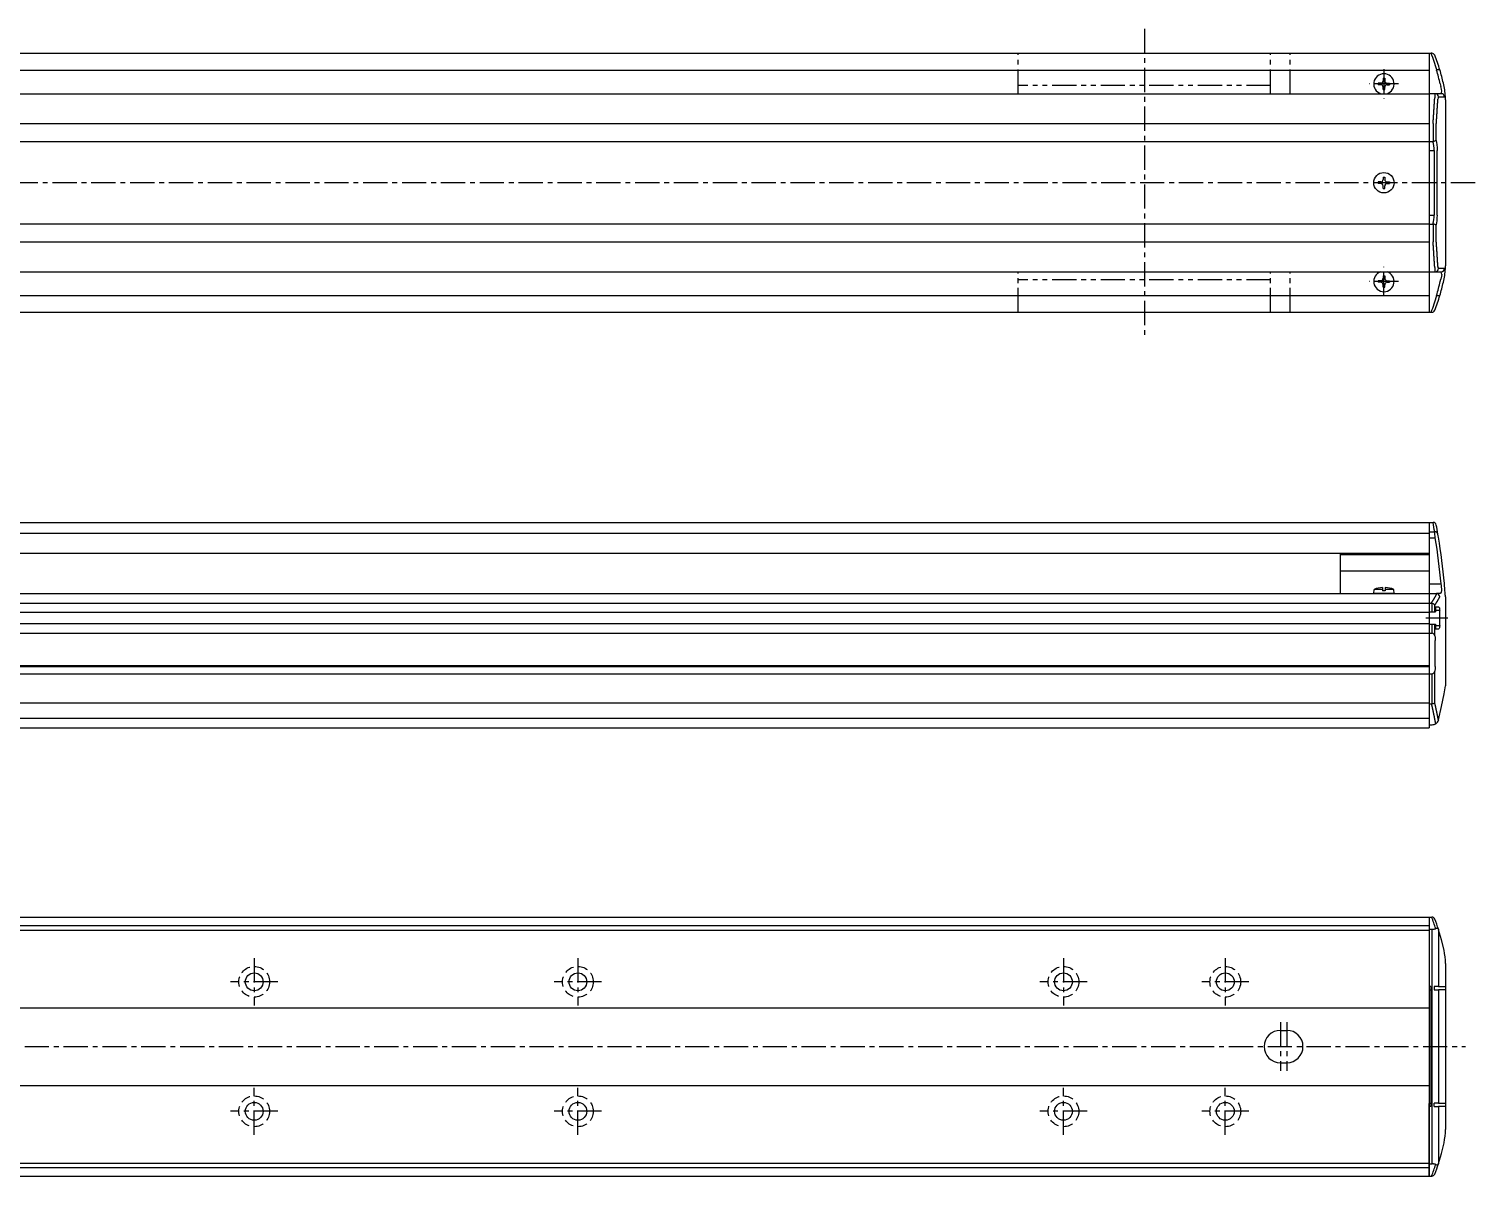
# Model space of a CAD drawing. Extents: x -241 to 653, y 103 to 503.
# Drawn here: x 205.8 to 652.6, y 148.9 to 503.1 of the extents above; entities that cross this region are included whole.
import ezdxf

# ---------------------------------------------------------------- set-up
doc = ezdxf.new("R2010")
doc.units = 0
for name, pattern in [('CENTER', [12, 7.5, -1.5, 1.5, -1.5]), ('CONTINOUS', [0]), ('DASHED', [4.5, 3, -1.5]), ('PHANTOM', [15, 7.5, -1.5, 1.5, -1.5, 1.5, -1.5])]:
    doc.linetypes.add(name, pattern=pattern)
doc.layers.get('0').update_dxf_attribs({"linetype": 'CONTINUOUS'})
doc.layers.add('CENTER', color=1, linetype='CENTER')

# ---------------------------------------------------------------- blocks, each defined once
blk = doc.blocks.new('DTL0004')
at = {"color": 0, "linetype": 'CONTINUOUS'}
for p, q in [((-3.15, 0), (-3.04, 1.3)), ((3.15, 0), (-3.15, 0)), ((-0.4, 1.3), (-3.04, 1.3)), ((-0.4, 1.89), (-0.4, 0.9)), ((0.4, 0.9), (-0.4, 0.9)), ((0.4, 1.89), (0.4, 0.9)), ((3.04, 1.3), (0.4, 1.3)), ((3.15, 0), (3.04, 1.3))]:
    blk.add_line(p, q, dxfattribs=at)
for start, end in [(92.8723, 112.3565), (67.6435, 87.1277)]:
    blk.add_arc((0, -6.08), 7.98, start, end, dxfattribs=at)
at = {"color": 0}
blk.add_point((0, 0), dxfattribs=at)
blk.add_point((0, 0), dxfattribs=at)

msp = doc.modelspace()

# ---------------------------------------------------------------- linework, layer by layer
at = {"color": 7, "linetype": 'CONTINOUS'}
for p, q in [((-67.56, 495.65), (638.44, 495.65)), ((638.44, 495.65), (638.44, 415.65)), ((638.44, 495.65), (639.03, 495.65)), ((639.22, 495.65), (639.03, 495.65)), ((189.44, 490.45), (638.44, 490.45)), ((624.19, 487.9), (624.19, 487.15)), ((624.19, 487.9), (624.69, 487.9)), ((624.69, 487.9), (624.69, 487.15)), ((640.83, 490.47), (640.69, 490.45)), ((-67.56, 483.15), (638.44, 483.15)), ((189.44, 483.15), (638.44, 483.15)), ((622.69, 486.4), (622.69, 485.9)), ((623.44, 486.4), (622.69, 486.4)), ((623.44, 485.9), (622.69, 485.9)), ((624.19, 484.4), (624.19, 485.15)), ((624.19, 484.4), (624.69, 484.4)), ((624.69, 484.4), (624.69, 485.15)), ((625.44, 486.4), (626.19, 486.4)), ((625.44, 485.9), (626.19, 485.9)), ((626.19, 486.4), (626.19, 485.9)), ((642.11, 483.15), (638.44, 483.15)), ((641.83, 486.15), (642.04, 485.42)), ((643.02, 485.37), (642.81, 486.37)), ((643.35, 483.26), (643.34, 483.28)), ((641.28, 482.15), (643.11, 482.15)), ((643.44, 481.3), (643.44, 430)), ((-67.56, 473.92), (638.44, 473.92)), ((639.62, 473.9), (639.63, 473.9)), ((639.63, 473.9), (639.63, 468.4)), ((640.62, 468.99), (640.62, 473.72)), ((-67.56, 468.38), (638.44, 468.38)), ((638.44, 468.4), (639.52, 468.4)), ((638.44, 465.65), (639.96, 465.65)), ((639.63, 468.4), (639.52, 468.4)), ((639.96, 465.65), (639.96, 445.65)), ((640.94, 445.65), (640.94, 465.65)), ((622.69, 455.9), (622.69, 455.4)), ((623.44, 455.9), (622.69, 455.9)), ((624.19, 457.4), (624.19, 456.65)), ((624.19, 457.4), (624.69, 457.4)), ((624.69, 457.4), (624.69, 456.65)), ((625.44, 455.9), (626.19, 455.9)), ((626.19, 455.9), (626.19, 455.4)), ((623.44, 455.4), (622.69, 455.4)), ((624.19, 453.9), (624.19, 454.65)), ((624.19, 453.9), (624.69, 453.9)), ((624.69, 453.9), (624.69, 454.65)), ((625.44, 455.4), (626.19, 455.4)), ((-67.56, 442.92), (638.44, 442.92)), ((638.44, 445.65), (639.96, 445.65)), ((638.44, 442.9), (639.52, 442.9)), ((639.52, 442.9), (639.63, 442.89)), ((639.63, 442.89), (639.63, 437.4)), ((640.62, 437.57), (640.62, 442.31)), ((-67.56, 437.38), (638.44, 437.38)), ((639.63, 437.4), (639.62, 437.4)), ((643.11, 429.15), (641.28, 429.15)), ((-67.56, 428.15), (638.44, 428.15)), ((189.44, 428.15), (638.44, 428.15)), ((622.69, 425.4), (622.69, 424.9)), ((623.44, 425.4), (622.69, 425.4)), ((623.44, 424.9), (622.69, 424.9)), ((624.19, 426.9), (624.19, 426.15)), ((624.19, 426.9), (624.69, 426.9)), ((624.69, 426.9), (624.69, 426.15)), ((625.44, 425.4), (626.19, 425.4)), ((625.44, 424.9), (626.19, 424.9)), ((626.19, 425.4), (626.19, 424.9)), ((638.44, 428.15), (642.11, 428.15)), ((641.83, 425.15), (642.04, 425.88)), ((642.81, 424.93), (643.02, 425.92)), ((643.34, 428.02), (643.35, 428.03)), ((189.44, 420.85), (638.44, 420.85)), ((624.19, 423.4), (624.19, 424.15)), ((624.19, 423.4), (624.69, 423.4)), ((624.69, 423.4), (624.69, 424.15)), ((640.83, 420.83), (640.69, 420.84)), ((-67.56, 415.65), (638.44, 415.65)), ((638.44, 415.65), (639.03, 415.65)), ((639.03, 415.65), (639.22, 415.65)), ((189.44, 350.76), (638.44, 350.76)), ((638.44, 350.76), (638.44, 288.26)), ((638.44, 350.76), (638.44, 341.26)), ((638.44, 350.76), (639.62, 350.76)), ((638.44, 350.76), (638.44, 341.26)), ((639.63, 350.76), (639.62, 350.76)), ((189.44, 347.4), (638.44, 347.4)), ((638.44, 347.87), (640.14, 347.87)), ((638.44, 345.99), (640.29, 345.99)), ((189.44, 341.26), (638.44, 341.26)), ((610.94, 341.26), (610.94, 328.76)), ((610.94, 340.79), (638.44, 340.79)), ((610.94, 335.8), (638.44, 335.8)), ((638.44, 331.76), (642.11, 331.76)), ((-67.56, 328.76), (638.44, 328.76)), ((638.44, 328.76), (640.69, 328.76)), ((638.44, 328.76), (638.44, 287.26)), ((641.83, 328.76), (640.69, 328.76)), ((640.69, 328.76), (640.83, 328.75)), ((642.04, 328.85), (641.83, 328.76)), ((643.34, 329.08), (643.35, 329.06)), ((643.44, 327.76), (643.44, 300.26)), ((-67.56, 325.76), (638.44, 325.76)), ((-67.56, 323.01), (638.44, 323.01)), ((638.44, 325.76), (639.03, 325.76)), ((638.44, 323.16), (640.41, 323.16)), ((639.03, 325.76), (639.22, 325.74)), ((639.22, 325.74), (639.22, 323.16)), ((640.16, 323.16), (640.16, 325.18)), ((641.36, 324.61), (640.41, 324.61)), ((640.41, 324.61), (640.41, 323.16)), ((640.41, 323.61), (641.67, 323.61)), ((641.67, 318.91), (641.67, 323.61)), ((-67.56, 319.51), (638.44, 319.51)), ((638.44, 319.36), (640.41, 319.36)), ((639.22, 319.36), (639.22, 316.49)), ((640.16, 315.69), (640.16, 319.36)), ((640.41, 319.36), (640.41, 317.91)), ((640.41, 318.91), (641.67, 318.91)), ((640.41, 317.91), (641.36, 317.91)), ((-67.56, 316.49), (638.44, 316.49)), ((638.44, 316.49), (639.22, 316.49)), ((640.3, 306.26), (640.3, 314.26)), ((-67.56, 306.56), (638.44, 306.56)), ((-67.56, 306.26), (638.44, 306.26)), ((-67.56, 304.02), (638.44, 304.02)), ((638.44, 304.02), (639.22, 304.02)), ((639.22, 304.02), (639.22, 294.76)), ((640.16, 295.03), (640.16, 304.82)), ((-67.56, 295.03), (638.44, 295.03)), ((638.44, 294.76), (639.17, 294.76)), ((639.22, 294.76), (639.17, 294.76)), ((-67.56, 290.26), (638.44, 290.26)), ((-67.56, 287.26), (638.44, 287.26)), ((638.44, 288.26), (639.39, 288.26)), ((641.33, 289.79), (641.29, 289.65)), ((-67.56, 228.86), (638.44, 228.86)), ((638.44, 228.86), (638.44, 148.86)), ((638.44, 228.86), (638.44, 206.42)), ((638.44, 228.86), (639.17, 228.86)), ((639.17, 228.86), (639.22, 228.86)), ((-67.56, 226.27), (638.44, 226.27)), ((-67.56, 224.86), (638.44, 224.86)), ((638.44, 225.11), (639.39, 225.11)), ((639.39, 152.62), (639.39, 225.11)), ((641.29, 225.07), (641.33, 224.95)), ((641.33, 224.95), (641.33, 207.36)), ((643.44, 214.52), (643.44, 163.21)), ((638.89, 207.36), (638.44, 207.36)), ((638.44, 206.42), (638.89, 206.41)), ((638.89, 207.36), (638.89, 170.36)), ((641.33, 207.36), (639.94, 207.36)), ((639.94, 207.36), (639.94, 206.36)), ((639.94, 206.36), (641.33, 206.36)), ((641.33, 207.36), (643.27, 207.36)), ((641.33, 206.36), (641.33, 171.36)), ((643.27, 206.36), (641.33, 206.36)), ((643.27, 207.36), (643.44, 207.31)), ((643.44, 206.3), (643.27, 206.36)), ((-67.56, 200.86), (638.44, 200.86)), ((592.44, 193.86), (594.44, 193.86)), ((592.44, 183.86), (594.44, 183.86)), ((-67.56, 176.86), (638.44, 176.86)), ((638.89, 171.32), (638.44, 171.31)), ((638.44, 148.86), (638.44, 171.31)), ((638.89, 170.36), (638.44, 170.36)), ((641.33, 171.36), (639.94, 171.36)), ((639.94, 170.36), (639.94, 171.36)), ((639.94, 170.36), (641.33, 170.36)), ((641.33, 171.36), (643.27, 171.36)), ((641.33, 170.36), (641.33, 152.78)), ((643.27, 170.36), (641.33, 170.36)), ((643.27, 171.36), (643.44, 171.43)), ((643.44, 170.42), (643.27, 170.36)), ((-67.56, 152.86), (638.44, 152.86)), ((638.44, 152.62), (639.39, 152.62)), ((641.33, 152.78), (641.29, 152.66)), ((-67.56, 151.46), (638.44, 151.46)), ((-67.56, 148.86), (638.44, 148.86)), ((638.44, 148.86), (639.17, 148.86)), ((639.22, 148.86), (639.17, 148.86))]:
    msp.add_line(p, q, dxfattribs=at)
at = {"color": 3, "linetype": 'PHANTOM'}
for p, q in [((511.44, 483.15), (511.44, 495.65)), ((589.44, 483.15), (589.44, 495.65)), ((595.44, 483.15), (595.44, 495.65)), ((589.44, 485.65), (511.44, 485.65)), ((511.44, 415.65), (511.44, 428.15)), ((589.44, 425.65), (511.44, 425.65)), ((589.44, 415.65), (589.44, 428.15)), ((595.44, 415.65), (595.44, 428.15))]:
    msp.add_line(p, q, dxfattribs=at)
at = {"color": 7, "linetype": 'CONTINOUS'}
for points in [[(641.73, 490.47), (641.72, 490.48), (641.71, 490.5), (641.6, 490.55), (641.41, 490.56), (641.14, 490.54), (640.83, 490.47)], [(642.34, 483.95), (642.25, 484.51), (642.04, 485.42)], [(642.34, 427.34), (642.25, 426.79), (642.04, 425.88)], [(641.73, 420.82), (641.72, 420.82), (641.71, 420.8), (641.6, 420.75), (641.41, 420.73), (641.14, 420.76), (640.83, 420.83)], [(640.29, 345.99), (640.26, 346.42), (640.21, 347.04), (640.16, 347.54), (640.14, 347.87)], [(642.04, 328.85), (642.25, 329.24), (642.34, 329.71)], [(641.36, 324.61), (641.37, 324.61), (641.47, 324.54), (641.56, 324.37), (641.63, 324.13), (641.66, 323.83), (641.67, 323.61)], [(641.67, 318.91), (641.67, 318.81), (641.64, 318.49), (641.58, 318.2), (641.49, 318), (641.38, 317.91), (641.36, 317.91)], [(640.16, 315.69), (640.24, 315.2), (640.3, 314.26)], [(640.3, 306.26), (640.28, 305.71), (640.16, 304.82)], [(641.33, 289.79), (642.25, 293.88), (643.02, 297.84)], [(641.29, 225.07), (641.24, 225.17), (641.1, 225.3), (640.84, 225.36), (640.45, 225.29)], [(643.02, 218.59), (642.25, 221.86), (641.33, 224.95)], [(641.33, 152.78), (642.25, 155.87), (643.02, 159.14)], [(640.45, 152.44), (640.66, 152.38), (640.96, 152.38), (641.19, 152.49), (641.29, 152.66)]]:
    msp.add_lwpolyline(points, dxfattribs=at)
for points in [[(639.62, 473.9, 0), (639.63, 473.96, 0), (639.63, 474.02, 0), (639.63, 474.08, 0), (639.64, 474.15, 0), (639.64, 474.21, 0), (639.65, 474.27, 0), (639.65, 474.33, 0), (639.66, 474.39, 0), (639.66, 474.46, 0), (639.66, 474.52, 0), (639.67, 474.58, 0), (639.67, 474.64, 0), (639.68, 474.7, 0), (639.68, 474.76, 0), (639.68, 474.83, 0), (639.69, 474.89, 0), (639.69, 474.95, 0), (639.7, 475.01, 0), (639.7, 475.07, 0), (639.71, 475.14, 0), (639.71, 475.2, 0), (639.71, 475.26, 0), (639.72, 475.32, 0), (639.72, 475.38, 0), (639.73, 475.45, 0), (639.73, 475.51, 0), (639.74, 475.57, 0), (639.74, 475.63, 0), (639.74, 475.69, 0), (639.75, 475.76, 0), (639.75, 475.82, 0), (639.75, 475.88, 0), (639.76, 475.94, 0), (639.76, 476, 0), (639.77, 476.07, 0), (639.77, 476.13, 0), (639.77, 476.19, 0), (639.78, 476.25, 0), (639.78, 476.31, 0), (639.79, 476.38, 0), (639.79, 476.44, 0), (639.8, 476.5, 0), (639.8, 476.56, 0), (639.8, 476.62, 0), (639.81, 476.68, 0), (639.81, 476.75, 0), (639.82, 476.81, 0), (639.82, 476.87, 0), (639.82, 476.93, 0), (639.83, 477, 0), (639.83, 477.06, 0), (639.84, 477.12, 0), (639.84, 477.18, 0), (639.84, 477.24, 0), (639.85, 477.31, 0), (639.85, 477.37, 0), (639.86, 477.43, 0), (639.86, 477.49, 0), (639.86, 477.55, 0), (639.87, 477.62, 0), (639.87, 477.68, 0), (639.88, 477.74, 0), (639.88, 477.8, 0), (639.88, 477.86, 0), (639.89, 477.93, 0), (639.89, 477.99, 0), (639.9, 478.05, 0), (639.9, 478.11, 0), (639.9, 478.17, 0), (639.91, 478.24, 0), (639.91, 478.3, 0), (639.92, 478.36, 0), (639.92, 478.42, 0), (639.92, 478.48, 0), (639.93, 478.54, 0), (639.93, 478.61, 0), (639.94, 478.67, 0), (639.94, 478.73, 0), (639.94, 478.79, 0), (639.95, 478.85, 0), (639.95, 478.92, 0), (639.96, 478.98, 0), (639.96, 479.04, 0), (639.96, 479.1, 0), (639.97, 479.17, 0), (639.97, 479.23, 0), (639.98, 479.29, 0), (639.98, 479.35, 0), (639.98, 479.41, 0), (639.99, 479.48, 0), (639.99, 479.54, 0), (640, 479.6, 0), (640, 479.66, 0), (640, 479.72, 0), (640.01, 479.79, 0), (640.01, 479.85, 0), (640.01, 479.91, 0), (640.02, 479.97, 0), (640.02, 480.03, 0), (640.03, 480.1, 0), (640.03, 480.16, 0), (640.03, 480.22, 0), (640.04, 480.28, 0), (640.04, 480.34, 0), (640.05, 480.4, 0), (640.05, 480.47, 0), (640.05, 480.53, 0), (640.06, 480.59, 0), (640.06, 480.65, 0), (640.07, 480.72, 0), (640.07, 480.78, 0), (640.07, 480.84, 0), (640.08, 480.9, 0), (640.08, 480.96, 0), (640.09, 481.03, 0), (640.09, 481.09, 0), (640.09, 481.15, 0), (640.1, 481.21, 0), (640.1, 481.27, 0), (640.1, 481.34, 0), (640.11, 481.4, 0), (640.11, 481.46, 0), (640.12, 481.52, 0), (640.12, 481.58, 0), (640.12, 481.65, 0), (640.13, 481.71, 0), (640.13, 481.77, 0), (640.13, 481.83, 0)], [(640.62, 473.72, 0), (640.62, 473.78, 0), (640.63, 473.84, 0), (640.63, 473.9, 0), (640.63, 473.96, 0), (640.64, 474.02, 0), (640.64, 474.09, 0), (640.65, 474.15, 0), (640.65, 474.21, 0), (640.65, 474.27, 0), (640.66, 474.33, 0), (640.66, 474.39, 0), (640.67, 474.45, 0), (640.67, 474.51, 0), (640.67, 474.57, 0), (640.68, 474.63, 0), (640.68, 474.69, 0), (640.69, 474.75, 0), (640.69, 474.81, 0), (640.7, 474.87, 0), (640.7, 474.93, 0), (640.7, 475, 0), (640.71, 475.06, 0), (640.71, 475.12, 0), (640.72, 475.18, 0), (640.72, 475.24, 0), (640.72, 475.3, 0), (640.73, 475.36, 0), (640.73, 475.42, 0), (640.74, 475.48, 0), (640.74, 475.54, 0), (640.74, 475.6, 0), (640.75, 475.66, 0), (640.75, 475.72, 0), (640.75, 475.78, 0), (640.76, 475.84, 0), (640.76, 475.9, 0), (640.77, 475.97, 0), (640.77, 476.03, 0), (640.77, 476.09, 0), (640.78, 476.15, 0), (640.78, 476.21, 0), (640.79, 476.27, 0), (640.79, 476.33, 0), (640.79, 476.39, 0), (640.8, 476.45, 0), (640.8, 476.51, 0), (640.81, 476.57, 0), (640.81, 476.63, 0), (640.82, 476.69, 0), (640.82, 476.75, 0), (640.82, 476.81, 0), (640.83, 476.88, 0), (640.83, 476.94, 0), (640.84, 477, 0), (640.84, 477.06, 0), (640.84, 477.12, 0), (640.85, 477.18, 0), (640.85, 477.24, 0), (640.85, 477.3, 0), (640.86, 477.36, 0), (640.86, 477.42, 0), (640.87, 477.48, 0), (640.87, 477.54, 0), (640.87, 477.6, 0), (640.88, 477.66, 0), (640.88, 477.73, 0), (640.89, 477.79, 0), (640.89, 477.85, 0), (640.89, 477.91, 0), (640.9, 477.97, 0), (640.9, 478.03, 0), (640.91, 478.09, 0), (640.91, 478.15, 0), (640.91, 478.21, 0), (640.92, 478.27, 0), (640.92, 478.33, 0), (640.92, 478.39, 0), (640.93, 478.45, 0), (640.93, 478.51, 0), (640.94, 478.57, 0), (640.94, 478.64, 0), (640.95, 478.7, 0), (640.95, 478.76, 0), (640.95, 478.82, 0), (640.96, 478.88, 0), (640.96, 478.94, 0), (640.96, 479, 0), (640.97, 479.06, 0), (640.97, 479.12, 0), (640.98, 479.18, 0), (640.98, 479.24, 0), (640.98, 479.3, 0), (640.99, 479.36, 0), (640.99, 479.42, 0), (641, 479.49, 0), (641, 479.55, 0), (641, 479.61, 0), (641.01, 479.67, 0), (641.01, 479.73, 0), (641.01, 479.79, 0), (641.02, 479.85, 0), (641.02, 479.91, 0), (641.03, 479.97, 0), (641.03, 480.03, 0), (641.03, 480.09, 0), (641.04, 480.15, 0), (641.04, 480.21, 0), (641.04, 480.27, 0), (641.05, 480.34, 0), (641.05, 480.4, 0), (641.06, 480.46, 0), (641.06, 480.52, 0), (641.06, 480.58, 0), (641.07, 480.64, 0), (641.07, 480.7, 0), (641.08, 480.76, 0), (641.08, 480.82, 0), (641.08, 480.88, 0), (641.09, 480.94, 0), (641.09, 481, 0), (641.1, 481.06, 0), (641.1, 481.13, 0), (641.1, 481.19, 0), (641.11, 481.25, 0), (641.11, 481.31, 0), (641.11, 481.37, 0), (641.12, 481.43, 0), (641.12, 481.49, 0)], [(640.13, 429.46, 0), (640.13, 429.53, 0), (640.13, 429.59, 0), (640.12, 429.65, 0), (640.12, 429.71, 0), (640.12, 429.77, 0), (640.11, 429.84, 0), (640.11, 429.9, 0), (640.1, 429.96, 0), (640.1, 430.02, 0), (640.1, 430.08, 0), (640.09, 430.15, 0), (640.09, 430.21, 0), (640.09, 430.27, 0), (640.08, 430.33, 0), (640.08, 430.39, 0), (640.07, 430.46, 0), (640.07, 430.52, 0), (640.07, 430.58, 0), (640.06, 430.64, 0), (640.06, 430.7, 0), (640.05, 430.77, 0), (640.05, 430.83, 0), (640.05, 430.89, 0), (640.04, 430.95, 0), (640.04, 431.02, 0), (640.03, 431.08, 0), (640.03, 431.14, 0), (640.03, 431.2, 0), (640.02, 431.26, 0), (640.02, 431.33, 0), (640.01, 431.39, 0), (640.01, 431.45, 0), (640.01, 431.51, 0), (640, 431.57, 0), (640, 431.64, 0), (640, 431.7, 0), (639.99, 431.76, 0), (639.99, 431.82, 0), (639.98, 431.88, 0), (639.98, 431.95, 0), (639.98, 432.01, 0), (639.97, 432.07, 0), (639.97, 432.13, 0), (639.96, 432.19, 0), (639.96, 432.26, 0), (639.96, 432.32, 0), (639.95, 432.38, 0), (639.95, 432.44, 0), (639.94, 432.5, 0), (639.94, 432.57, 0), (639.94, 432.63, 0), (639.93, 432.69, 0), (639.93, 432.75, 0), (639.92, 432.81, 0), (639.92, 432.88, 0), (639.92, 432.94, 0), (639.91, 433, 0), (639.91, 433.06, 0), (639.9, 433.12, 0), (639.9, 433.19, 0), (639.9, 433.25, 0), (639.89, 433.31, 0), (639.89, 433.37, 0), (639.88, 433.43, 0), (639.88, 433.5, 0), (639.88, 433.56, 0), (639.87, 433.62, 0), (639.87, 433.68, 0), (639.86, 433.74, 0), (639.86, 433.81, 0), (639.86, 433.87, 0), (639.85, 433.93, 0), (639.85, 433.99, 0), (639.84, 434.05, 0), (639.84, 434.12, 0), (639.84, 434.18, 0), (639.83, 434.24, 0), (639.83, 434.3, 0), (639.82, 434.36, 0), (639.82, 434.43, 0), (639.82, 434.49, 0), (639.81, 434.55, 0), (639.81, 434.61, 0), (639.8, 434.67, 0), (639.8, 434.74, 0), (639.8, 434.8, 0), (639.79, 434.86, 0), (639.79, 434.92, 0), (639.78, 434.98, 0), (639.78, 435.05, 0), (639.77, 435.11, 0), (639.77, 435.17, 0), (639.77, 435.23, 0), (639.76, 435.29, 0), (639.76, 435.36, 0), (639.75, 435.42, 0), (639.75, 435.48, 0), (639.75, 435.54, 0), (639.74, 435.6, 0), (639.74, 435.67, 0), (639.74, 435.73, 0), (639.73, 435.79, 0), (639.73, 435.85, 0), (639.72, 435.91, 0), (639.72, 435.97, 0), (639.71, 436.04, 0), (639.71, 436.1, 0), (639.71, 436.16, 0), (639.7, 436.22, 0), (639.7, 436.28, 0), (639.69, 436.35, 0), (639.69, 436.41, 0), (639.68, 436.47, 0), (639.68, 436.53, 0), (639.68, 436.59, 0), (639.67, 436.66, 0), (639.67, 436.72, 0), (639.66, 436.78, 0), (639.66, 436.84, 0), (639.66, 436.9, 0), (639.65, 436.96, 0), (639.65, 437.03, 0), (639.64, 437.09, 0), (639.64, 437.15, 0), (639.63, 437.21, 0), (639.63, 437.27, 0), (639.63, 437.34, 0), (639.62, 437.4, 0)], [(641.12, 429.81, 0), (641.12, 429.87, 0), (641.11, 429.93, 0), (641.11, 429.99, 0), (641.11, 430.05, 0), (641.1, 430.11, 0), (641.1, 430.17, 0), (641.1, 430.23, 0), (641.09, 430.29, 0), (641.09, 430.35, 0), (641.08, 430.41, 0), (641.08, 430.48, 0), (641.08, 430.54, 0), (641.07, 430.6, 0), (641.07, 430.66, 0), (641.06, 430.72, 0), (641.06, 430.78, 0), (641.06, 430.84, 0), (641.05, 430.9, 0), (641.05, 430.96, 0), (641.04, 431.02, 0), (641.04, 431.08, 0), (641.04, 431.14, 0), (641.03, 431.2, 0), (641.03, 431.26, 0), (641.03, 431.32, 0), (641.02, 431.39, 0), (641.02, 431.45, 0), (641.01, 431.51, 0), (641.01, 431.57, 0), (641.01, 431.63, 0), (641, 431.69, 0), (641, 431.75, 0), (641, 431.81, 0), (640.99, 431.87, 0), (640.99, 431.93, 0), (640.98, 431.99, 0), (640.98, 432.05, 0), (640.98, 432.12, 0), (640.97, 432.18, 0), (640.97, 432.24, 0), (640.96, 432.3, 0), (640.96, 432.36, 0), (640.96, 432.42, 0), (640.95, 432.48, 0), (640.95, 432.54, 0), (640.95, 432.6, 0), (640.94, 432.66, 0), (640.94, 432.72, 0), (640.93, 432.78, 0), (640.93, 432.84, 0), (640.92, 432.9, 0), (640.92, 432.96, 0), (640.92, 433.02, 0), (640.91, 433.09, 0), (640.91, 433.15, 0), (640.91, 433.21, 0), (640.9, 433.27, 0), (640.9, 433.33, 0), (640.89, 433.39, 0), (640.89, 433.45, 0), (640.89, 433.51, 0), (640.88, 433.57, 0), (640.88, 433.63, 0), (640.87, 433.69, 0), (640.87, 433.75, 0), (640.87, 433.81, 0), (640.86, 433.88, 0), (640.86, 433.94, 0), (640.85, 434, 0), (640.85, 434.06, 0), (640.85, 434.12, 0), (640.84, 434.18, 0), (640.84, 434.24, 0), (640.84, 434.3, 0), (640.83, 434.36, 0), (640.83, 434.42, 0), (640.82, 434.48, 0), (640.82, 434.54, 0), (640.82, 434.6, 0), (640.81, 434.66, 0), (640.81, 434.73, 0), (640.8, 434.79, 0), (640.8, 434.85, 0), (640.79, 434.91, 0), (640.79, 434.97, 0), (640.79, 435.03, 0), (640.78, 435.09, 0), (640.78, 435.15, 0), (640.77, 435.21, 0), (640.77, 435.27, 0), (640.77, 435.33, 0), (640.76, 435.39, 0), (640.76, 435.45, 0), (640.75, 435.51, 0), (640.75, 435.57, 0), (640.75, 435.63, 0), (640.74, 435.69, 0), (640.74, 435.76, 0), (640.74, 435.82, 0), (640.73, 435.88, 0), (640.73, 435.94, 0), (640.72, 436, 0), (640.72, 436.06, 0), (640.72, 436.12, 0), (640.71, 436.18, 0), (640.71, 436.24, 0), (640.7, 436.3, 0), (640.7, 436.36, 0), (640.7, 436.42, 0), (640.69, 436.48, 0), (640.69, 436.54, 0), (640.68, 436.61, 0), (640.68, 436.66, 0), (640.67, 436.73, 0), (640.67, 436.79, 0), (640.67, 436.85, 0), (640.66, 436.91, 0), (640.66, 436.97, 0), (640.65, 437.03, 0), (640.65, 437.09, 0), (640.65, 437.15, 0), (640.64, 437.21, 0), (640.64, 437.27, 0), (640.63, 437.33, 0), (640.63, 437.39, 0), (640.63, 437.45, 0), (640.62, 437.51, 0), (640.62, 437.57, 0)], [(639.03, 325.76, 0), (639.04, 325.78, 0), (639.06, 325.8, 0), (639.07, 325.83, 0), (639.09, 325.85, 0), (639.11, 325.87, 0), (639.12, 325.89, 0), (639.14, 325.92, 0), (639.15, 325.94, 0), (639.17, 325.96, 0), (639.18, 325.99, 0), (639.2, 326.01, 0), (639.22, 326.03, 0), (639.23, 326.06, 0), (639.25, 326.08, 0), (639.26, 326.1, 0), (639.28, 326.13, 0), (639.29, 326.15, 0), (639.31, 326.17, 0), (639.33, 326.19, 0), (639.34, 326.22, 0), (639.36, 326.24, 0), (639.37, 326.26, 0), (639.39, 326.29, 0), (639.4, 326.31, 0), (639.42, 326.33, 0), (639.43, 326.36, 0), (639.45, 326.38, 0), (639.46, 326.4, 0), (639.48, 326.43, 0), (639.49, 326.45, 0), (639.51, 326.47, 0), (639.52, 326.5, 0), (639.54, 326.52, 0), (639.55, 326.54, 0), (639.57, 326.56, 0), (639.58, 326.59, 0), (639.6, 326.61, 0), (639.61, 326.63, 0), (639.63, 326.66, 0), (639.64, 326.68, 0), (639.66, 326.7, 0), (639.67, 326.73, 0), (639.69, 326.75, 0), (639.7, 326.77, 0), (639.72, 326.8, 0), (639.73, 326.82, 0), (639.75, 326.84, 0), (639.76, 326.87, 0), (639.77, 326.89, 0), (639.79, 326.91, 0), (639.8, 326.94, 0), (639.82, 326.96, 0), (639.83, 326.98, 0), (639.85, 327.01, 0), (639.86, 327.03, 0), (639.88, 327.05, 0), (639.89, 327.08, 0), (639.9, 327.1, 0), (639.92, 327.12, 0), (639.93, 327.15, 0), (639.95, 327.17, 0), (639.96, 327.19, 0), (639.98, 327.22, 0), (639.99, 327.24, 0), (640, 327.26, 0), (640.02, 327.29, 0), (640.03, 327.31, 0), (640.05, 327.33, 0), (640.06, 327.36, 0), (640.07, 327.38, 0), (640.09, 327.4, 0), (640.1, 327.43, 0), (640.12, 327.45, 0), (640.13, 327.47, 0), (640.14, 327.5, 0), (640.16, 327.52, 0), (640.17, 327.54, 0), (640.18, 327.57, 0), (640.2, 327.59, 0), (640.21, 327.62, 0), (640.23, 327.64, 0), (640.24, 327.66, 0), (640.25, 327.69, 0), (640.27, 327.71, 0), (640.28, 327.73, 0), (640.29, 327.76, 0), (640.31, 327.78, 0), (640.32, 327.8, 0), (640.33, 327.83, 0), (640.35, 327.85, 0), (640.36, 327.87, 0), (640.37, 327.9, 0), (640.39, 327.92, 0), (640.4, 327.94, 0), (640.41, 327.97, 0), (640.43, 327.99, 0), (640.44, 328.01, 0), (640.45, 328.04, 0), (640.47, 328.06, 0), (640.48, 328.08, 0), (640.49, 328.11, 0), (640.5, 328.13, 0), (640.52, 328.16, 0), (640.53, 328.18, 0), (640.54, 328.2, 0), (640.56, 328.23, 0), (640.57, 328.25, 0), (640.58, 328.27, 0), (640.6, 328.3, 0), (640.61, 328.32, 0), (640.62, 328.35, 0), (640.63, 328.37, 0), (640.65, 328.39, 0), (640.66, 328.42, 0), (640.67, 328.44, 0), (640.68, 328.46, 0), (640.7, 328.49, 0), (640.71, 328.51, 0), (640.72, 328.53, 0), (640.73, 328.56, 0), (640.75, 328.58, 0), (640.76, 328.61, 0), (640.77, 328.63, 0), (640.78, 328.65, 0), (640.8, 328.68, 0), (640.81, 328.7, 0), (640.82, 328.72, 0), (640.83, 328.75, 0)], [(640.16, 325.18, 0), (640.17, 325.2, 0), (640.18, 325.22, 0), (640.2, 325.24, 0), (640.21, 325.26, 0), (640.22, 325.28, 0), (640.24, 325.3, 0), (640.25, 325.32, 0), (640.26, 325.34, 0), (640.28, 325.36, 0), (640.29, 325.38, 0), (640.3, 325.4, 0), (640.32, 325.42, 0), (640.33, 325.44, 0), (640.35, 325.46, 0), (640.36, 325.48, 0), (640.37, 325.5, 0), (640.38, 325.52, 0), (640.4, 325.54, 0), (640.41, 325.56, 0), (640.42, 325.58, 0), (640.44, 325.6, 0), (640.45, 325.62, 0), (640.46, 325.64, 0), (640.48, 325.66, 0), (640.49, 325.68, 0), (640.5, 325.7, 0), (640.52, 325.72, 0), (640.53, 325.74, 0), (640.54, 325.76, 0), (640.56, 325.78, 0), (640.57, 325.8, 0), (640.58, 325.82, 0), (640.6, 325.84, 0), (640.61, 325.86, 0), (640.62, 325.88, 0), (640.63, 325.9, 0), (640.65, 325.92, 0), (640.66, 325.94, 0), (640.67, 325.96, 0), (640.68, 325.98, 0), (640.7, 326, 0), (640.71, 326.02, 0), (640.72, 326.04, 0), (640.74, 326.06, 0), (640.75, 326.08, 0), (640.76, 326.1, 0), (640.77, 326.12, 0), (640.79, 326.14, 0), (640.8, 326.16, 0), (640.81, 326.18, 0), (640.83, 326.2, 0), (640.84, 326.22, 0), (640.85, 326.24, 0), (640.86, 326.26, 0), (640.88, 326.28, 0), (640.89, 326.3, 0), (640.9, 326.32, 0), (640.91, 326.34, 0), (640.92, 326.36, 0), (640.94, 326.38, 0), (640.95, 326.4, 0), (640.96, 326.42, 0), (640.97, 326.44, 0), (640.99, 326.46, 0), (641, 326.48, 0), (641.01, 326.5, 0), (641.02, 326.52, 0), (641.03, 326.54, 0), (641.05, 326.56, 0), (641.06, 326.58, 0), (641.07, 326.6, 0), (641.08, 326.62, 0), (641.1, 326.64, 0), (641.11, 326.66, 0), (641.12, 326.68, 0), (641.13, 326.7, 0), (641.14, 326.72, 0), (641.16, 326.74, 0), (641.17, 326.76, 0), (641.18, 326.78, 0), (641.19, 326.8, 0), (641.2, 326.82, 0), (641.22, 326.84, 0), (641.23, 326.86, 0), (641.24, 326.88, 0), (641.25, 326.9, 0), (641.26, 326.92, 0), (641.27, 326.94, 0), (641.29, 326.96, 0), (641.3, 326.99, 0), (641.31, 327, 0), (641.32, 327.03, 0), (641.33, 327.05, 0), (641.34, 327.07, 0), (641.36, 327.09, 0), (641.37, 327.11, 0), (641.38, 327.13, 0), (641.39, 327.15, 0), (641.4, 327.17, 0), (641.41, 327.19, 0), (641.42, 327.21, 0), (641.44, 327.23, 0), (641.45, 327.25, 0), (641.46, 327.27, 0), (641.47, 327.29, 0), (641.48, 327.31, 0), (641.49, 327.33, 0), (641.5, 327.35, 0), (641.52, 327.37, 0), (641.53, 327.39, 0), (641.54, 327.41, 0), (641.55, 327.43, 0), (641.56, 327.45, 0), (641.57, 327.47, 0), (641.58, 327.49, 0), (641.59, 327.51, 0), (641.61, 327.53, 0), (641.62, 327.55, 0), (641.63, 327.57, 0), (641.64, 327.59, 0), (641.65, 327.62, 0), (641.66, 327.63, 0), (641.67, 327.66, 0), (641.68, 327.68, 0), (641.69, 327.7, 0), (641.7, 327.72, 0), (641.72, 327.74, 0), (641.73, 327.76, 0)], [(641.29, 289.65, 0), (641.28, 289.69, 0), (641.27, 289.73, 0), (641.27, 289.77, 0), (641.26, 289.82, 0), (641.25, 289.86, 0), (641.24, 289.9, 0), (641.23, 289.94, 0), (641.23, 289.99, 0), (641.22, 290.03, 0), (641.21, 290.07, 0), (641.2, 290.11, 0), (641.19, 290.16, 0), (641.18, 290.2, 0), (641.17, 290.24, 0), (641.17, 290.28, 0), (641.16, 290.33, 0), (641.15, 290.37, 0), (641.14, 290.41, 0), (641.13, 290.45, 0), (641.12, 290.5, 0), (641.12, 290.54, 0), (641.11, 290.58, 0), (641.1, 290.62, 0), (641.09, 290.66, 0), (641.08, 290.71, 0), (641.07, 290.75, 0), (641.07, 290.79, 0), (641.06, 290.83, 0), (641.05, 290.88, 0), (641.04, 290.92, 0), (641.03, 290.96, 0), (641.02, 291, 0), (641.01, 291.05, 0), (641.01, 291.09, 0), (641, 291.13, 0), (640.99, 291.17, 0), (640.98, 291.21, 0), (640.97, 291.26, 0), (640.96, 291.3, 0), (640.96, 291.34, 0), (640.95, 291.38, 0), (640.94, 291.42, 0), (640.93, 291.47, 0), (640.92, 291.51, 0), (640.91, 291.55, 0), (640.9, 291.59, 0), (640.89, 291.63, 0), (640.89, 291.68, 0), (640.88, 291.72, 0), (640.87, 291.76, 0), (640.86, 291.8, 0), (640.85, 291.85, 0), (640.84, 291.89, 0), (640.83, 291.93, 0), (640.82, 291.97, 0), (640.82, 292.01, 0), (640.81, 292.06, 0), (640.8, 292.1, 0), (640.79, 292.14, 0), (640.78, 292.18, 0), (640.77, 292.22, 0), (640.76, 292.27, 0), (640.75, 292.31, 0), (640.74, 292.35, 0), (640.74, 292.39, 0), (640.73, 292.43, 0), (640.72, 292.48, 0), (640.71, 292.52, 0), (640.7, 292.56, 0), (640.69, 292.6, 0), (640.68, 292.64, 0), (640.67, 292.69, 0), (640.66, 292.73, 0), (640.66, 292.77, 0), (640.65, 292.81, 0), (640.64, 292.85, 0), (640.63, 292.9, 0), (640.62, 292.94, 0), (640.61, 292.98, 0), (640.6, 293.02, 0), (640.59, 293.06, 0), (640.58, 293.11, 0), (640.58, 293.15, 0), (640.57, 293.19, 0), (640.56, 293.23, 0), (640.55, 293.27, 0), (640.54, 293.31, 0), (640.53, 293.36, 0), (640.52, 293.4, 0), (640.51, 293.44, 0), (640.5, 293.48, 0), (640.49, 293.52, 0), (640.48, 293.57, 0), (640.47, 293.61, 0), (640.47, 293.65, 0), (640.46, 293.69, 0), (640.45, 293.73, 0), (640.44, 293.77, 0), (640.43, 293.82, 0), (640.42, 293.86, 0), (640.41, 293.9, 0), (640.4, 293.94, 0), (640.39, 293.98, 0), (640.38, 294.03, 0), (640.37, 294.07, 0), (640.36, 294.11, 0), (640.35, 294.15, 0), (640.35, 294.19, 0), (640.34, 294.23, 0), (640.33, 294.28, 0), (640.32, 294.32, 0), (640.31, 294.36, 0), (640.3, 294.4, 0), (640.29, 294.44, 0), (640.28, 294.48, 0), (640.27, 294.53, 0), (640.26, 294.57, 0), (640.25, 294.61, 0), (640.24, 294.65, 0), (640.23, 294.69, 0), (640.22, 294.73, 0), (640.21, 294.78, 0), (640.2, 294.82, 0), (640.19, 294.86, 0), (640.18, 294.9, 0), (640.17, 294.94, 0), (640.16, 294.98, 0), (640.16, 295.02, 0)], [(640.45, 288.56, 0), (640.44, 288.61, 0), (640.43, 288.66, 0), (640.42, 288.71, 0), (640.41, 288.76, 0), (640.4, 288.81, 0), (640.39, 288.86, 0), (640.39, 288.91, 0), (640.38, 288.95, 0), (640.37, 289, 0), (640.36, 289.05, 0), (640.35, 289.1, 0), (640.34, 289.15, 0), (640.33, 289.2, 0), (640.32, 289.25, 0), (640.31, 289.3, 0), (640.3, 289.35, 0), (640.29, 289.39, 0), (640.28, 289.44, 0), (640.27, 289.49, 0), (640.26, 289.54, 0), (640.26, 289.59, 0), (640.25, 289.64, 0), (640.24, 289.69, 0), (640.23, 289.74, 0), (640.22, 289.79, 0), (640.21, 289.83, 0), (640.2, 289.88, 0), (640.19, 289.93, 0), (640.18, 289.98, 0), (640.17, 290.03, 0), (640.16, 290.08, 0), (640.15, 290.13, 0), (640.14, 290.17, 0), (640.13, 290.22, 0), (640.12, 290.27, 0), (640.11, 290.32, 0), (640.1, 290.37, 0), (640.09, 290.42, 0), (640.09, 290.47, 0), (640.08, 290.51, 0), (640.07, 290.56, 0), (640.06, 290.61, 0), (640.05, 290.66, 0), (640.04, 290.71, 0), (640.03, 290.76, 0), (640.02, 290.81, 0), (640.01, 290.86, 0), (640, 290.9, 0), (639.99, 290.95, 0), (639.98, 291, 0), (639.97, 291.05, 0), (639.96, 291.1, 0), (639.95, 291.15, 0), (639.94, 291.19, 0), (639.93, 291.24, 0), (639.92, 291.29, 0), (639.91, 291.34, 0), (639.9, 291.39, 0), (639.89, 291.44, 0), (639.88, 291.49, 0), (639.87, 291.53, 0), (639.86, 291.58, 0), (639.85, 291.63, 0), (639.84, 291.68, 0), (639.83, 291.73, 0), (639.82, 291.77, 0), (639.81, 291.82, 0), (639.8, 291.87, 0), (639.79, 291.92, 0), (639.78, 291.97, 0), (639.77, 292.02, 0), (639.76, 292.06, 0), (639.75, 292.11, 0), (639.74, 292.16, 0), (639.73, 292.21, 0), (639.72, 292.26, 0), (639.71, 292.31, 0), (639.7, 292.36, 0), (639.69, 292.4, 0), (639.68, 292.45, 0), (639.67, 292.5, 0), (639.66, 292.55, 0), (639.65, 292.6, 0), (639.64, 292.64, 0), (639.63, 292.69, 0), (639.62, 292.74, 0), (639.61, 292.79, 0), (639.6, 292.84, 0), (639.59, 292.89, 0), (639.58, 292.93, 0), (639.57, 292.98, 0), (639.55, 293.03, 0), (639.54, 293.08, 0), (639.53, 293.13, 0), (639.52, 293.18, 0), (639.51, 293.22, 0), (639.5, 293.27, 0), (639.49, 293.32, 0), (639.48, 293.37, 0), (639.47, 293.42, 0), (639.46, 293.46, 0), (639.45, 293.51, 0), (639.44, 293.56, 0), (639.43, 293.61, 0), (639.42, 293.65, 0), (639.41, 293.7, 0), (639.4, 293.75, 0), (639.39, 293.8, 0), (639.38, 293.85, 0), (639.37, 293.89, 0), (639.36, 293.94, 0), (639.34, 293.99, 0), (639.33, 294.04, 0), (639.32, 294.09, 0), (639.31, 294.13, 0), (639.3, 294.18, 0), (639.29, 294.23, 0), (639.28, 294.28, 0), (639.27, 294.33, 0), (639.26, 294.38, 0), (639.25, 294.42, 0), (639.24, 294.47, 0), (639.23, 294.52, 0), (639.22, 294.57, 0), (639.2, 294.61, 0), (639.19, 294.66, 0), (639.18, 294.71, 0), (639.17, 294.76, 0)], [(639.39, 225.11, 0), (639.39, 225.11, 0), (639.4, 225.11, 0), (639.41, 225.11, 0), (639.42, 225.11, 0), (639.43, 225.11, 0), (639.44, 225.11, 0), (639.45, 225.11, 0), (639.46, 225.11, 0), (639.46, 225.11, 0), (639.47, 225.11, 0), (639.48, 225.11, 0), (639.49, 225.11, 0), (639.5, 225.11, 0), (639.51, 225.11, 0), (639.52, 225.11, 0), (639.53, 225.12, 0), (639.53, 225.12, 0), (639.54, 225.12, 0), (639.55, 225.12, 0), (639.56, 225.12, 0), (639.57, 225.12, 0), (639.58, 225.12, 0), (639.59, 225.12, 0), (639.6, 225.12, 0), (639.6, 225.12, 0), (639.61, 225.12, 0), (639.62, 225.12, 0), (639.63, 225.12, 0), (639.64, 225.12, 0), (639.65, 225.12, 0), (639.66, 225.12, 0), (639.66, 225.12, 0), (639.67, 225.12, 0), (639.68, 225.12, 0), (639.69, 225.13, 0), (639.7, 225.13, 0), (639.71, 225.13, 0), (639.72, 225.13, 0), (639.73, 225.13, 0), (639.73, 225.13, 0), (639.74, 225.13, 0), (639.75, 225.13, 0), (639.76, 225.13, 0), (639.77, 225.13, 0), (639.78, 225.13, 0), (639.79, 225.13, 0), (639.79, 225.14, 0), (639.8, 225.14, 0), (639.81, 225.14, 0), (639.82, 225.14, 0), (639.83, 225.14, 0), (639.84, 225.14, 0), (639.85, 225.14, 0), (639.86, 225.14, 0), (639.86, 225.15, 0), (639.87, 225.15, 0), (639.88, 225.15, 0), (639.89, 225.15, 0), (639.9, 225.15, 0), (639.91, 225.15, 0), (639.91, 225.15, 0), (639.92, 225.15, 0), (639.93, 225.16, 0), (639.94, 225.16, 0), (639.95, 225.16, 0), (639.96, 225.16, 0), (639.97, 225.16, 0), (639.97, 225.16, 0), (639.98, 225.16, 0), (639.99, 225.17, 0), (640, 225.17, 0), (640.01, 225.17, 0), (640.01, 225.17, 0), (640.02, 225.17, 0), (640.03, 225.17, 0), (640.04, 225.18, 0), (640.05, 225.18, 0), (640.06, 225.18, 0), (640.06, 225.18, 0), (640.07, 225.18, 0), (640.08, 225.18, 0), (640.09, 225.19, 0), (640.1, 225.19, 0), (640.11, 225.19, 0), (640.11, 225.19, 0), (640.12, 225.19, 0), (640.13, 225.19, 0), (640.14, 225.2, 0), (640.15, 225.2, 0), (640.15, 225.2, 0), (640.16, 225.2, 0), (640.17, 225.21, 0), (640.18, 225.21, 0), (640.19, 225.21, 0), (640.2, 225.21, 0), (640.2, 225.21, 0), (640.21, 225.22, 0), (640.22, 225.22, 0), (640.23, 225.22, 0), (640.23, 225.22, 0), (640.24, 225.22, 0), (640.25, 225.22, 0), (640.26, 225.23, 0), (640.27, 225.23, 0), (640.27, 225.23, 0), (640.28, 225.23, 0), (640.29, 225.24, 0), (640.3, 225.24, 0), (640.3, 225.24, 0), (640.31, 225.24, 0), (640.32, 225.25, 0), (640.33, 225.25, 0), (640.34, 225.25, 0), (640.34, 225.25, 0), (640.35, 225.26, 0), (640.36, 225.26, 0), (640.37, 225.26, 0), (640.38, 225.26, 0), (640.38, 225.27, 0), (640.39, 225.27, 0), (640.4, 225.27, 0), (640.4, 225.27, 0), (640.41, 225.28, 0), (640.42, 225.28, 0), (640.43, 225.28, 0), (640.43, 225.28, 0), (640.44, 225.29, 0), (640.45, 225.29, 0)], [(640.45, 152.44, 0), (640.44, 152.44, 0), (640.43, 152.45, 0), (640.43, 152.45, 0), (640.42, 152.45, 0), (640.41, 152.45, 0), (640.4, 152.46, 0), (640.4, 152.46, 0), (640.39, 152.46, 0), (640.38, 152.46, 0), (640.38, 152.47, 0), (640.37, 152.47, 0), (640.36, 152.47, 0), (640.35, 152.47, 0), (640.34, 152.48, 0), (640.34, 152.48, 0), (640.33, 152.48, 0), (640.32, 152.48, 0), (640.31, 152.49, 0), (640.3, 152.49, 0), (640.3, 152.49, 0), (640.29, 152.49, 0), (640.28, 152.5, 0), (640.27, 152.5, 0), (640.27, 152.5, 0), (640.26, 152.5, 0), (640.25, 152.5, 0), (640.24, 152.51, 0), (640.23, 152.51, 0), (640.23, 152.51, 0), (640.22, 152.51, 0), (640.21, 152.51, 0), (640.2, 152.52, 0), (640.2, 152.52, 0), (640.19, 152.52, 0), (640.18, 152.52, 0), (640.17, 152.53, 0), (640.16, 152.53, 0), (640.15, 152.53, 0), (640.15, 152.53, 0), (640.14, 152.53, 0), (640.13, 152.53, 0), (640.12, 152.54, 0), (640.11, 152.54, 0), (640.11, 152.54, 0), (640.1, 152.54, 0), (640.09, 152.54, 0), (640.08, 152.54, 0), (640.07, 152.55, 0), (640.06, 152.55, 0), (640.06, 152.55, 0), (640.05, 152.55, 0), (640.04, 152.55, 0), (640.03, 152.56, 0), (640.02, 152.56, 0), (640.01, 152.56, 0), (640.01, 152.56, 0), (640, 152.56, 0), (639.99, 152.56, 0), (639.98, 152.56, 0), (639.97, 152.57, 0), (639.97, 152.57, 0), (639.96, 152.57, 0), (639.95, 152.57, 0), (639.94, 152.57, 0), (639.93, 152.57, 0), (639.92, 152.57, 0), (639.91, 152.58, 0), (639.91, 152.58, 0), (639.9, 152.58, 0), (639.89, 152.58, 0), (639.88, 152.58, 0), (639.87, 152.58, 0), (639.86, 152.58, 0), (639.86, 152.59, 0), (639.85, 152.59, 0), (639.84, 152.59, 0), (639.83, 152.59, 0), (639.82, 152.59, 0), (639.81, 152.59, 0), (639.8, 152.59, 0), (639.79, 152.59, 0), (639.79, 152.59, 0), (639.78, 152.59, 0), (639.77, 152.6, 0), (639.76, 152.6, 0), (639.75, 152.6, 0), (639.74, 152.6, 0), (639.73, 152.6, 0), (639.73, 152.6, 0), (639.72, 152.6, 0), (639.71, 152.6, 0), (639.7, 152.6, 0), (639.69, 152.6, 0), (639.68, 152.6, 0), (639.67, 152.6, 0), (639.66, 152.61, 0), (639.66, 152.61, 0), (639.65, 152.61, 0), (639.64, 152.61, 0), (639.63, 152.61, 0), (639.62, 152.61, 0), (639.61, 152.61, 0), (639.6, 152.61, 0), (639.6, 152.61, 0), (639.59, 152.61, 0), (639.58, 152.61, 0), (639.57, 152.61, 0), (639.56, 152.61, 0), (639.55, 152.61, 0), (639.54, 152.61, 0), (639.53, 152.61, 0), (639.53, 152.62, 0), (639.52, 152.62, 0), (639.51, 152.62, 0), (639.5, 152.62, 0), (639.49, 152.62, 0), (639.48, 152.62, 0), (639.47, 152.62, 0), (639.46, 152.62, 0), (639.46, 152.62, 0), (639.45, 152.62, 0), (639.44, 152.62, 0), (639.43, 152.62, 0), (639.42, 152.62, 0), (639.41, 152.62, 0), (639.4, 152.62, 0), (639.39, 152.62, 0), (639.39, 152.62, 0)]]:
    msp.add_polyline3d(points, dxfattribs=at)
for centre, radius in [((624.44, 455.65), 3.15), ((275.44, 208.86), 2.75), ((375.44, 208.86), 2.75), ((525.44, 208.86), 2.75), ((575.44, 208.86), 2.75), ((275.44, 168.86), 2.75), ((375.44, 168.86), 2.75), ((525.44, 168.86), 2.75), ((575.44, 168.86), 2.75)]:
    msp.add_circle(centre, radius, dxfattribs=at)
at = {"color": 3, "linetype": 'DASHED'}
for centre in [(275.44, 208.86), (375.44, 208.86), (525.44, 208.86), (575.44, 208.86), (275.44, 168.86), (375.44, 168.86), (525.44, 168.86), (575.44, 168.86)]:
    msp.add_circle(centre, 4.75, dxfattribs=at)
at = {"color": 7, "linetype": 'CONTINOUS'}
for centre, radius, start, end in [((584.28, 473.65), 59, 16.566, 21.8934), ((639.22, 494.65), 1, 21.3711, 90), ((584.28, 473.15), 60, 16.7828, 21.3711), ((624.44, 486.15), 3.15, 287.7528, 252.2472), ((623.44, 487.15), 0.748, 270, 0), ((625.44, 487.15), 0.748, 180, 270), ((584.28, 473.15), 59, 12.7289, 17.0548), ((584.28, 473.15), 60, 12.7289, 16.7828), ((623.44, 485.15), 0.748, 0, 90.0001), ((625.44, 485.15), 0.748, 90, 180), ((644.11, 482.02), 3.98, 163.6112, 182.7638), ((640.29, 482.16), 0.993, 359.6186, 89.6134), ((640.74, 483.98), 1.6, 328.8724, 359.134), ((642.11, 482.15), 0.998, 359.8808, 89.8803), ((623.44, 481.3), 20, 5.6778, 11.7572), ((640.9, 483.2), 2.45, 334.6308, 1.5575), ((623.44, 481.3), 20, 0, 5.6392), ((642.21, 481.58), 1.09, 148.4536, 184.5411), ((633.68, 466.06), 6.3, 356.229, 21.7736), ((639.64, 469.51), 1.1, 269.5212, 331.9289), ((627.85, 466.06), 13.1, 358.2038, 12.9244), ((623.44, 456.65), 0.748, 270, 0), ((625.44, 456.65), 0.748, 180, 270), ((623.44, 454.65), 0.748, 0, 90.0001), ((625.44, 454.65), 0.748, 90, 180), ((633.78, 445.22), 6.19, 338.0119, 3.9855), ((639.64, 441.79), 1.1, 28.0711, 90.4788), ((627.2, 445.3), 13.75, 347.4233, 1.4486), ((643.29, 429.17), 3.17, 174.7294, 198.8955), ((640.29, 429.14), 0.993, 270.3866, 0.3814), ((642.01, 429.67), 0.898, 171.3652, 215.6401), ((642.11, 429.15), 0.998, 270.1197, 0.1192), ((641.23, 428.17), 2.12, 356.2843, 27.5275), ((623.44, 430), 20, 354.3608, 0), ((624.44, 425.15), 3.15, 107.7528, 72.2472), ((623.44, 426.15), 0.748, 270, 0), ((623.44, 424.15), 0.748, 0, 90.0001), ((625.44, 426.15), 0.748, 180, 270), ((625.44, 424.15), 0.748, 90, 180), ((584.28, 438.15), 59, 342.9452, 347.2711), ((584.28, 438.15), 60, 343.2172, 347.2711), ((640.74, 427.32), 1.6, 0.866, 31.1276), ((623.44, 430), 20, 348.2428, 354.3222), ((584.28, 437.65), 59, 338.1066, 343.434), ((584.28, 438.15), 60, 338.6289, 343.2172), ((639.22, 416.65), 1, 270, 338.6289), ((443.94, 314.56), 199, 9.6347, 10.4791), ((639.63, 349.76), 1, 10.4615, 90), ((443.94, 313.62), 200, 9.6347, 10.4615), ((640.18, 346.91), 0.959, 11.1474, 92.704), ((443.94, 313.62), 199, 5.2282, 9.3604), ((443.94, 313.62), 200, 9.3604, 9.6347), ((443.94, 313.62), 200, 5.2282, 9.3604), ((530.1, 318.09), 112.85, 5.9119, 6.9562), ((443.94, 313.62), 200, 4.4273, 5.2282), ((640.65, 327.68), 1.08, 4.0708, 80.082), ((443.94, 313.62), 200, 4.0523, 4.4273), ((639.01, 324.33), 1.42, 36.7839, 81.5243), ((639.24, 315.57), 0.923, 7.4585, 90.9988), ((639.24, 304.94), 0.92, 268.8348, 352.7079), ((495.44, 324.67), 150, 349.695, 350.6332), ((639.22, 296.54), 1.78, 270.0827, 301.7133), ((639.39, 290.26), 2, 270, 302.1468), ((639.39, 290.26), 2, 302.1468, 342.2552), ((584.28, 207.23), 59, 17.8226, 21.5109), ((639.22, 227.86), 1, 21.3711, 90), ((584.28, 206.36), 60, 18.1668, 21.3711), ((623.44, 214.52), 20, 0, 11.7572), ((592.44, 188.86), 5, 90, 270), ((594.44, 188.86), 5, 270, 90), ((623.44, 163.21), 20, 348.2428, 0), ((584.28, 170.5), 59, 338.4891, 342.1774), ((584.28, 171.36), 60, 338.6289, 341.8332), ((639.22, 149.86), 1, 270, 338.6289)]:
    msp.add_arc(centre, radius, start, end, dxfattribs=at)
at = {"layer": 'CENTER', "color": 1, "linetype": 'CENTER'}
for p, q in [((550.44, 503.15), (550.44, 408.15)), ((624.44, 490.69), (624.44, 481.61)), ((628.98, 486.15), (619.9, 486.15)), ((652.6, 455.65), (-104.98, 455.65)), ((624.44, 420.61), (624.44, 429.69)), ((628.98, 425.15), (619.9, 425.15)), ((637.43, 321.26), (644.22, 321.26)), ((275.44, 216.15), (275.44, 201.57)), ((375.44, 216.15), (375.44, 201.57)), ((525.44, 216.15), (525.44, 201.57)), ((575.44, 216.15), (575.44, 201.57)), ((282.73, 208.86), (268.15, 208.86)), ((382.73, 208.86), (368.15, 208.86)), ((532.73, 208.86), (518.15, 208.86)), ((582.73, 208.86), (568.15, 208.86)), ((592.44, 196.4), (592.44, 181.32)), ((594.44, 196.4), (594.44, 181.32)), ((-107.47, 188.86), (649.67, 188.86)), ((275.44, 161.57), (275.44, 176.15)), ((375.44, 161.57), (375.44, 176.15)), ((525.44, 161.57), (525.44, 176.15)), ((575.44, 161.57), (575.44, 176.15)), ((282.73, 168.86), (268.15, 168.86)), ((382.73, 168.86), (368.15, 168.86)), ((532.73, 168.86), (518.15, 168.86)), ((582.73, 168.86), (568.15, 168.86))]:
    msp.add_line(p, q, dxfattribs=at)

# ---------------------------------------------------------------- block references
at = {"color": 7, "zscale": 2}
msp.add_blockref('DTL0004', (624.44, 328.76), dxfattribs=at)

doc.saveas('drawing.dxf')
